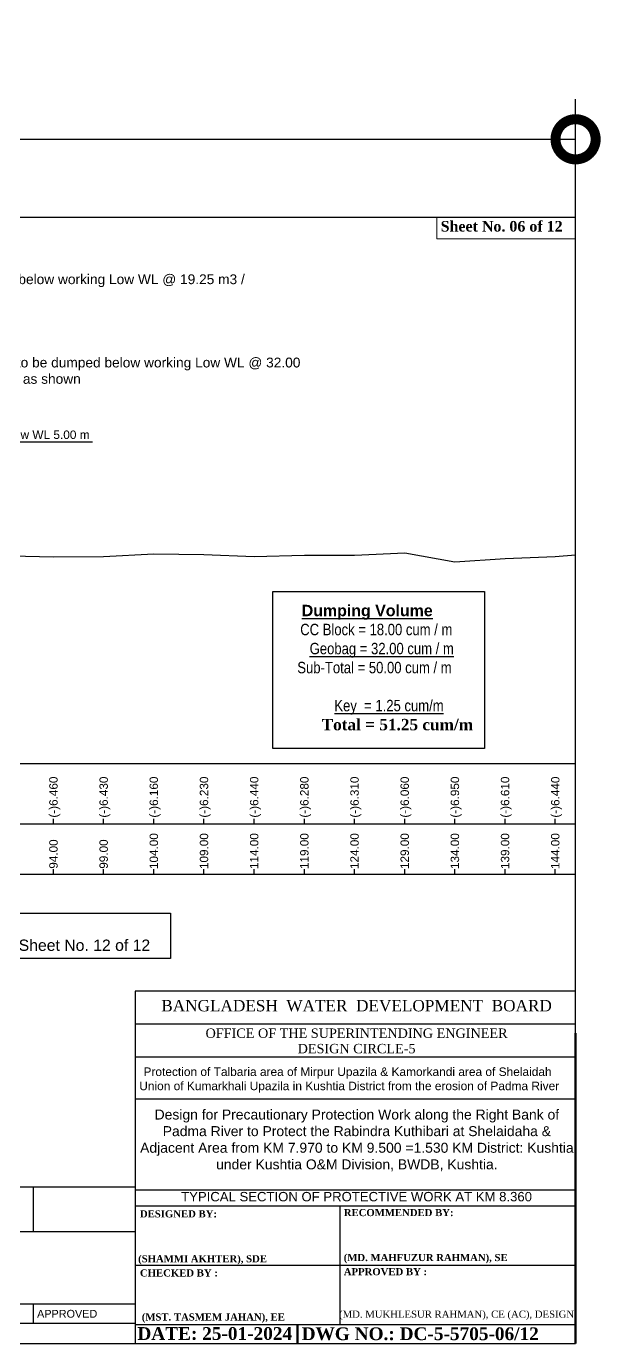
# Model space of a CAD drawing. Header units: inches. Extents: x 15 to 141071, y -30183 to 14738.
# Drawn here: x 70760.9 to 70818.1, y -8545.1 to -8413.8 of the extents above; entities that cross this region are included whole.
import ezdxf
from ezdxf.enums import TextEntityAlignment as Align

# ---------------------------------------------------------------- set-up
doc = ezdxf.new("R2010")
doc.units = ezdxf.units.IN
doc.header["$MEASUREMENT"] = 0
doc.header["$PDMODE"] = 3
doc.linetypes.add('HIDDEN', pattern=[9.525, 6.35, -3.175])
for name, color, linetype in [('CS_Drawing', 7, 'Continuous'), ('GL', 3, 'HIDDEN'), ('LINE', 7, 'Continuous')]:
    doc.layers.add(name, color=color, linetype=linetype)
doc.styles.add('dim', font='isocp.shx')
doc.styles.add('Kazi_T_H', font='timesbd.ttf')
doc.styles.get("Standard").update_dxf_attribs({"font": 'arial.ttf'})
doc.styles.add('TIMES', font='ARIALN.TTF')
doc.dimstyles.new('STANDARD$0', dxfattribs={"dimscale": 0, "dimtxt": 8, "dimasz": 8, "dimexe": 4, "dimexo": 0, "dimgap": 2, "dimtad": 1, "dimdec": 0, "dimzin": 0, "dimdsep": 46, "dimtxsty": 'dim', "dimblk": 'DOTSMALL', "dimcen": 1, "dimclrd": 6, "dimclre": 6, "dimclrt": 256, "dimadec": 0, "dimazin": 0, "dimtfac": 1, "dimtdec": 0, "dimtix": 1, "dimtofl": 0, "dimtmove": 1, "dimatfit": 3, "dimldrblk": 'DOTSMALL', "dimfxl": 6, "dimtolj": 1, "dimtzin": 0, "dimarcsym": 0})

# ---------------------------------------------------------------- blocks, each defined once
blk = doc.blocks.new('_DOTSMALL')
at = {"color": 0, "linetype": 'ByBlock'}
blk.add_lwpolyline([(-0.0625, 0, 0.5, 0.5, 1), (0.0625, 0, 0.5, 0.5, 1)], format="xyseb", close=True, dxfattribs=at)
blk = doc.blocks.new('*D175')
at = {"color": 6, "lineweight": -2, "transparency": 16777216}
for p, q in [((70656.97, -8432.86), (70656.97, -8421.07)), ((70815.64, -8432.86), (70815.64, -8421.07)), ((70656.97, -8425.07), (70815.64, -8425.07))]:
    blk.add_line(p, q, dxfattribs=at)
at = {"layer": 'Defpoints', "color": 0, "transparency": 16777216}
for p in [(70815.64, -8425.07), (70656.97, -8432.86), (70815.64, -8432.86)]:
    blk.add_point(p, dxfattribs=at)
at = {"color": 6, "lineweight": -2, "transparency": 16777216, "xscale": 8, "yscale": 8, "zscale": 8, "rotation": 180}
blk.add_blockref('_DOTSMALL', (70656.97, -8425.07), dxfattribs=at)
at = {"color": 6, "lineweight": -2, "transparency": 16777216, "xscale": 8, "yscale": 8, "zscale": 8}
blk.add_blockref('_DOTSMALL', (70815.64, -8425.07), dxfattribs=at)
at = {"transparency": 16777216, "insert": (70736.3, -8419.07), "char_height": 8, "attachment_point": 5, "style": 'dim'}
blk.add_mtext('\\A1;159', dxfattribs=at)

msp = doc.modelspace()

# ---------------------------------------------------------------- linework, layer by layer
at = {"color": 0, "linetype": 'Continuous', "lineweight": -3, "ltscale": 0.5}
msp.add_line((70753.888799, -8455.210161), (70767.496812, -8455.210161), dxfattribs=at)
at = {"color": 0, "linetype": 'ByBlock'}
for p, q in [((70661.239811, -8487.25584), (70815.637325, -8487.25584)), ((70763.61121, -8493.278679), (70763.61121, -8492.778679)), ((70768.61121, -8493.278679), (70768.61121, -8492.778679)), ((70773.61121, -8493.278679), (70773.61121, -8492.778679)), ((70778.61121, -8493.278679), (70778.61121, -8492.778679)), ((70783.61121, -8493.278679), (70783.61121, -8492.778679)), ((70788.61121, -8493.278679), (70788.61121, -8492.778679)), ((70793.61121, -8493.278679), (70793.61121, -8492.778679)), ((70798.61121, -8493.278679), (70798.61121, -8492.778679)), ((70803.61121, -8493.278679), (70803.61121, -8492.778679)), ((70808.61121, -8493.278679), (70808.61121, -8492.778679)), ((70813.61121, -8493.278679), (70813.61121, -8492.778679)), ((70661.239811, -8493.278679), (70815.637325, -8493.278679)), ((70661.239811, -8498.301519), (70815.637325, -8498.301519)), ((70763.61121, -8498.301519), (70763.61121, -8497.801519)), ((70768.61121, -8498.301519), (70768.61121, -8497.801519)), ((70773.61121, -8498.301519), (70773.61121, -8497.801519)), ((70778.61121, -8498.301519), (70778.61121, -8497.801519)), ((70783.61121, -8498.301519), (70783.61121, -8497.801519)), ((70788.61121, -8498.301519), (70788.61121, -8497.801519)), ((70793.61121, -8498.301519), (70793.61121, -8497.801519)), ((70798.61121, -8498.301519), (70798.61121, -8497.801519)), ((70803.61121, -8498.301519), (70803.61121, -8497.801519)), ((70808.61121, -8498.301519), (70808.61121, -8497.801519)), ((70813.61121, -8498.301519), (70813.61121, -8497.801519))]:
    msp.add_line(p, q, dxfattribs=at)
at = {"lineweight": 50, "ltscale": 0.5}
msp.add_line((70815.637325, -8514.145015), (70815.637325, -8545.064022), dxfattribs=at)
msp.add_lwpolyline([(70656.965213, -8545.064022), (70815.637325, -8545.064022), (70815.637325, -8432.860172), (70656.965213, -8432.860172), (70656.965213, -8545.064022)])
at = {"color": 0, "linetype": 'Continuous', "lineweight": -3, "ltscale": 0.5}
for points in [[(70785.474506, -8470.121869), (70806.573836, -8470.121869), (70806.573836, -8485.778732), (70785.474506, -8485.778732)], [(70741.205173, -8502.183013), (70775.274917, -8502.183013), (70775.274917, -8506.692081), (70741.205173, -8506.692081)]]:
    msp.add_lwpolyline(points, close=True, dxfattribs=at)
at = {"layer": 'GL'}
msp.add_lwpolyline([(70757.61121, -8466.540161), (70763.61121, -8466.670161), (70768.61121, -8466.640161), (70773.61121, -8466.370161), (70778.61121, -8466.440161), (70783.61121, -8466.650161), (70788.61121, -8466.490161), (70793.61121, -8466.520161), (70798.61121, -8466.270161), (70803.61121, -8467.160161), (70808.61121, -8466.820161), (70813.61121, -8466.650161), (70815.637325, -8466.479967)], dxfattribs=at)
at = {"layer": 'LINE', "lineweight": -2, "ltscale": 0.5}
for p, q in [((70771.764381, -8509.9598), (70771.764381, -8545.064022)), ((70815.637325, -8509.9598), (70771.764381, -8509.9598)), ((70815.637325, -8513.238224), (70771.764381, -8513.238224)), ((70815.637325, -8516.516647), (70771.764381, -8516.516647)), ((70815.637325, -8520.701862), (70771.764381, -8520.701862)), ((70771.764381, -8529.464006), (70736.950396, -8529.464006)), ((70761.593628, -8529.464006), (70761.593628, -8533.907457)), ((70815.637325, -8529.756247), (70771.764381, -8529.756247)), ((70815.637325, -8531.370785), (70771.764381, -8531.370785)), ((70792.187866, -8543.145585), (70792.187866, -8531.370785)), ((70771.764381, -8533.907457), (70736.950396, -8533.907457)), ((70771.764381, -8537.258185), (70815.637325, -8537.258185)), ((70771.764381, -8541.120772), (70736.950396, -8541.120772)), ((70761.593628, -8541.120772), (70761.593628, -8543.052798)), ((70771.764381, -8543.052798), (70736.950396, -8543.052798)), ((70771.764381, -8543.145585), (70815.637325, -8543.145585)), ((70736.950396, -8545.064022), (70815.637325, -8545.064022))]:
    msp.add_line(p, q, dxfattribs=at)
at = {"layer": 'LINE', "lineweight": 50, "ltscale": 0.5}
msp.add_line((70787.91294, -8545.064022), (70787.91294, -8543.145585), dxfattribs=at)
at = {"layer": 'LINE', "color": 7, "lineweight": 13, "ltscale": 0.5}
msp.add_lwpolyline([(70815.637325, -8432.860172), (70801.798585, -8432.860172), (70801.798585, -8434.989729), (70815.637325, -8434.989729)], close=True, dxfattribs=at)

# ---------------------------------------------------------------- texts
at = {"color": 0, "linetype": 'ByBlock'}
for s, p in [('(-)6.460', (70763.61121, -8488.56258)), ('(-)6.430', (70768.61121, -8488.56258)), ('(-)6.160', (70773.61121, -8488.56258)), ('(-)6.230', (70778.61121, -8488.56258)), ('(-)6.440', (70783.61121, -8488.56258)), ('(-)6.280', (70788.61121, -8488.56258)), ('(-)6.310', (70793.61121, -8488.56258)), ('(-)6.060', (70798.61121, -8488.56258)), ('(-)6.950', (70803.61121, -8488.56258)), ('(-)6.610', (70808.61121, -8488.56258)), ('(-)6.440', (70813.61121, -8488.56258)), ('104.00', (70773.61121, -8494.20226)), ('109.00', (70778.61121, -8494.20226)), ('114.00', (70783.61121, -8494.20226)), ('119.00', (70788.61121, -8494.20226)), ('124.00', (70793.61121, -8494.20226)), ('129.00', (70798.61121, -8494.20226)), ('134.00', (70803.61121, -8494.20226)), ('139.00', (70808.61121, -8494.20226)), ('144.00', (70813.61121, -8494.20226)), ('94.00', (70763.61121, -8494.820307)), ('99.00', (70768.61121, -8494.820307))]:
    msp.add_text(s, height=0.8371399, rotation=90, dxfattribs=at).set_placement(p, align=Align.MIDDLE_RIGHT)
at = {"color": 7, "lineweight": 30, "ltscale": 0.18, "char_height": 0.9775, "attachment_point": 1}
for s, insert, width in [('Assorted C.C Blocks (including block at Key) to be dumped below working Low WL @ 19.25 m3 / m (Excluding Void) within the limit zone A2 as shown\\P500 x 500 x 500 --------- 60 %\\P400 x 400 x 400 --------- 40 %', (70723.991078, -8438.5234), 59.84938283), ('250 Kg Sand Filled Geo-bag to be dumped below working Low WL @ 32.00 m³/m  within the limit zone A2 as shown \\P ', (70742.354095, -8446.821141), 48.36222019)]:
    msp.add_mtext(s, dxfattribs=dict(at, insert=insert, width=width))
at = {"layer": 'CS_Drawing', "insert": (70794.875142, -8477.713519), "char_height": 1.136363636, "attachment_point": 5, "style": 'TIMES'}
msp.add_mtext_dynamic_manual_height_columns('{\\fArial CE|b1|i0|c0|p34;\\LDumping Volume\\P}     CC Block = 18.00 cum / m \\P{\\L        Geobag = 32.00 cum / m \\P}    Sub-Total = 50.00 cum / m\\P\\P{\\L            Key  = 1.25 cum/m     \\P\\fTimes New Roman|b1|i0|c0|p18;\\l              Total = 51.25 cum/m \\fTimes New Roman|b0|i0|c0|p18;\\L }', width=29.61805407, gutter_width=1, heights=[12.873114], dxfattribs=at)
at = {"layer": 'LINE', "lineweight": 50, "ltscale": 0.5, "style": 'Kazi_T_H'}
for s, height, p in [('DESIGNED BY:', 0.70648802, (70772.227481, -8532.486094)), ('RECOMMENDED BY:', 0.70648802, (70792.54111, -8532.359868)), ('(SHAMMI AKHTER), SDE', 0.70648802, (70772.049823, -8536.95804)), ('(MD. MAHFUZUR RAHMAN), SE ', 0.70648802, (70792.534777, -8536.837645)), ('CHECKED BY :', 0.70648802, (70772.227481, -8538.373494)), ('APPROVED BY :', 0.70648802, (70792.54111, -8538.247268)), ('(MST. TASMEM JAHAN), EE', 0.70648802, (70772.414005, -8542.760417)), ('DATE: 25-01-2024 ', 1.27167844, (70771.974756, -8544.68931)), ('DWG NO.: DC-5-5705-06/12', 1.27167844, (70788.340737, -8544.711224))]:
    msp.add_text(s, height=height, dxfattribs=at).set_placement(p)
at = {"layer": 'LINE', "lineweight": -2, "ltscale": 0.5}
msp.add_text('APPROVED', height=0.7728104, dxfattribs=at).set_placement((70761.980033, -8542.47319))
at = {"layer": 'LINE', "color": 7, "lineweight": 13, "ltscale": 0.5, "attachment_point": 1}
for s, insert, char_height, width in [('{\\fTimes New Roman|b1|i0|c0|p18; Sheet No. 06 of 12}', (70801.798585, -8433.20779), 1.053324, 14.47594828), ('Working Low WL 5.00 m', (70754.365374, -8454.082157), 0.84430917, 32.44752366)]:
    msp.add_mtext(s, dxfattribs=dict(at, insert=insert, char_height=char_height, width=width))
at = {"layer": 'LINE', "color": 0, "linetype": 'ByBlock', "lineweight": 30, "ltscale": 0.5, "insert": (70741.846021, -8502.92853), "char_height": 1.125, "attachment_point": 1}
msp.add_mtext('{\\f@Arial Unicode MS|b0|i0|c0|p34;N:B:-\\Pa) For Details "X","Y" See Sheet No. 12 of 12}', dxfattribs=at)
at = {"layer": 'LINE', "lineweight": 50, "ltscale": 0.5, "attachment_point": 2}
for s, insert, char_height, width in [('{\\fTimes New Roman|b0|i0|c0|p18;\\C0;BANGLADESH  WATER  DEVELOPMENT  BOARD}', (70793.814457, -8510.822795), 1.134, 48.08395112), ('{\\fTimes New Roman|b0|i0|c0|p18;\\C0;OFFICE OF THE SUPERINTENDING ENGINEER}', (70793.814457, -8513.662545), 0.93645137, 48.08395112), ('{\\fTimes New Roman|b0|i0|c0|p18;\\C0;DESIGN CIRCLE-5}', (70793.814457, -8515.197258), 0.93645137, 48.08395112), ('{\\fArial|b0|i0|c0|p34;\\C7;Protection of Talbaria area of Mirpur Upazila & Kamorkandi area of Shelaidah\\P Union of Kumarkhali Upazila in Kushtia District from the erosion of Padma River}', (70792.917555, -8517.54634), 0.848781494, 44.83656613), ('{\\fArial|b0|i0|c0|p34;\\C7;Design for \\f@Arial Unicode MS|b0|i0|c0|p34;\\C0;Precautionary Protection Work\\fArial|b0|i0|c0|p34;\\C7; along the Right Bank of Padma River to Protect the Rabindra Kuthibari at Shelaidaha & Adjacent Area from KM 7.970 to KM 9.500 =1.530 KM District: Kushtia \\C256;under \\C7;Kushtia\\C256; O&M Division, BWDB, \\C7;Kushtia\\C256;.}', (70793.845217, -8521.739867), 0.992726894, 43.59678559), ('{\\fArial|b0|i0|c0|p34;TYPICAL SECTION OF PROTECTIVE WORK AT KM 8.360}', (70793.814457, -8529.948606), 0.93645137, 48.08395112)]:
    msp.add_mtext(s, dxfattribs=dict(at, insert=insert, char_height=char_height, width=width))
at = {"layer": 'LINE', "lineweight": 50, "ltscale": 0.5, "insert": (70803.78236, -8541.772157), "char_height": 0.70648802, "width": 23.64723152, "attachment_point": 2, "style": 'Kazi_T_H'}
msp.add_mtext('{\\fTimes New Roman|b0|i0|c0|p18;\\C0;(MD. MUKHLESUR RAHMAN), CE (AC), DESIGN}', dxfattribs=at)

# ---------------------------------------------------------------- dimensions: what is measured, and where the dimension line sits
dim = msp.add_linear_dim(base=(70815.637325, -8425.065501), p1=(70656.965213, -8432.860172), p2=(70815.637325, -8432.860172), dimstyle='STANDARD$0', override={"dimscale": 1})
dim.commit()
dim.dimension.update_dxf_attribs({"geometry": '*D175', "text_midpoint": (70736.301269, -8419.065501)})

doc.saveas('drawing.dxf')
